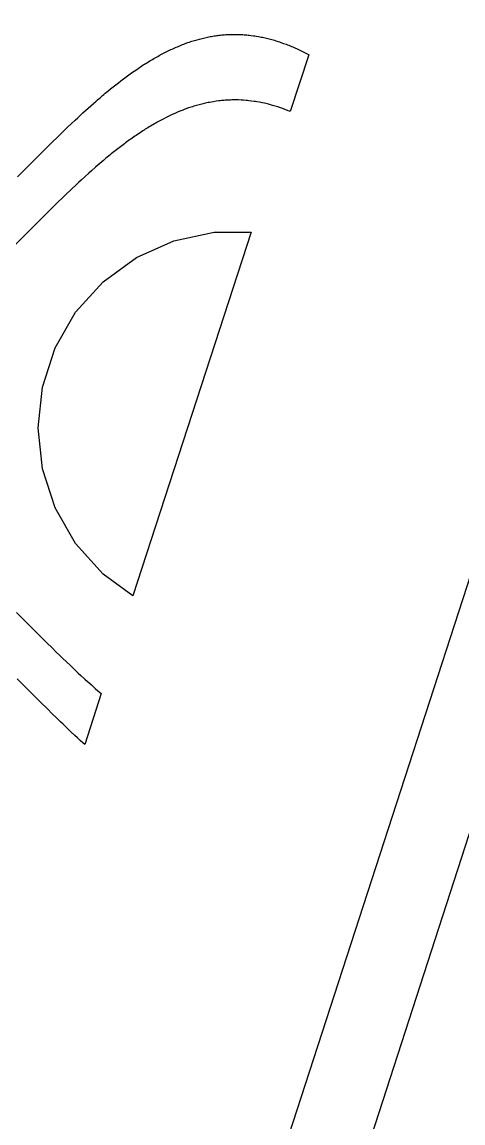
# Model space of a CAD drawing. Header units: metres. Extents: x 20 to 1108, y 20 to 485.
# Drawn here: x 602.94 to 619.76, y 405.66 to 447.62 of the extents above; entities that cross this region are included whole.
import ezdxf

# ---------------------------------------------------------------- set-up
doc = ezdxf.new("R2010")
doc.units = ezdxf.units.M

msp = doc.modelspace()

# ---------------------------------------------------------------- linework, layer by layer
for p, q in [((563.926, 253.826), (638.926, 484.652)), ((642.081, 484.652), (567.081, 253.826)), ((609.313, 446.854), (609.413, 446.887)), ((609.413, 446.887), (609.512, 446.918)), ((609.512, 446.918), (609.563, 446.933)), ((609.563, 446.933), (609.613, 446.947)), ((609.613, 446.947), (609.712, 446.975)), ((609.712, 446.975), (609.812, 447)), ((609.812, 447), (609.863, 447.012)), ((609.863, 447.012), (609.913, 447.024)), ((609.913, 447.024), (610.012, 447.045)), ((610.012, 447.045), (610.062, 447.055)), ((610.062, 447.055), (610.113, 447.065)), ((610.113, 447.065), (610.163, 447.074)), ((610.163, 447.074), (610.212, 447.082)), ((610.212, 447.082), (610.262, 447.091)), ((610.262, 447.091), (610.313, 447.098)), ((610.313, 447.098), (610.363, 447.106)), ((610.363, 447.106), (610.413, 447.111)), ((610.413, 447.111), (610.462, 447.118)), ((610.462, 447.118), (610.512, 447.124)), ((610.512, 447.124), (610.563, 447.129)), ((610.563, 447.129), (610.613, 447.133)), ((610.613, 447.133), (610.663, 447.138)), ((610.663, 447.138), (610.712, 447.141)), ((610.712, 447.141), (610.762, 447.145)), ((610.762, 447.145), (610.813, 447.147)), ((610.813, 447.147), (610.913, 447.151)), ((610.913, 447.151), (611.012, 447.152)), ((611.012, 447.152), (611.113, 447.152)), ((611.113, 447.152), (611.163, 447.152)), ((611.163, 447.152), (611.312, 447.146)), ((611.312, 447.146), (611.363, 447.143)), ((611.363, 447.143), (611.413, 447.14)), ((611.413, 447.14), (611.462, 447.136)), ((611.462, 447.136), (611.512, 447.131)), ((611.512, 447.131), (611.563, 447.126)), ((611.563, 447.126), (611.613, 447.121)), ((611.613, 447.121), (611.663, 447.115)), ((611.663, 447.115), (611.762, 447.102)), ((611.762, 447.102), (611.813, 447.095)), ((611.813, 447.095), (611.863, 447.087)), ((611.863, 447.087), (611.962, 447.069)), ((611.962, 447.069), (612.012, 447.06)), ((612.012, 447.06), (612.063, 447.05)), ((612.063, 447.05), (612.113, 447.04)), ((612.113, 447.04), (612.163, 447.029)), ((612.163, 447.029), (612.312, 446.994)), ((612.312, 446.994), (612.363, 446.982)), ((612.363, 446.982), (612.512, 446.941)), ((612.512, 446.941), (612.562, 446.926)), ((612.562, 446.926), (612.613, 446.91)), ((612.613, 446.91), (612.712, 446.879)), ((612.712, 446.879), (612.762, 446.862)), ((612.762, 446.862), (612.813, 446.845)), ((608.313, 446.422), (608.462, 446.498)), ((608.462, 446.498), (608.512, 446.523)), ((608.512, 446.523), (608.562, 446.546)), ((608.562, 446.546), (608.613, 446.57)), ((608.613, 446.57), (608.663, 446.593)), ((608.663, 446.593), (608.712, 446.616)), ((608.712, 446.616), (608.762, 446.638)), ((608.762, 446.638), (608.812, 446.66)), ((608.812, 446.66), (608.863, 446.682)), ((608.863, 446.682), (609.012, 446.743)), ((609.012, 446.743), (609.063, 446.763)), ((609.063, 446.763), (609.113, 446.781)), ((609.113, 446.781), (609.163, 446.801)), ((609.163, 446.801), (609.262, 446.836)), ((609.262, 446.836), (609.313, 446.854)), ((612.813, 446.845), (612.913, 446.81)), ((612.913, 446.81), (613.012, 446.773)), ((613.012, 446.773), (613.063, 446.753)), ((613.063, 446.753), (613.113, 446.734)), ((613.113, 446.734), (613.212, 446.693)), ((613.212, 446.693), (613.262, 446.671)), ((613.262, 446.671), (613.313, 446.65)), ((613.313, 446.65), (613.462, 446.582)), ((613.462, 446.582), (613.512, 446.559)), ((613.512, 446.559), (613.562, 446.534)), ((613.562, 446.534), (613.613, 446.51)), ((613.613, 446.51), (613.663, 446.486)), ((613.663, 446.486), (613.762, 446.435)), ((607.613, 446.017), (607.762, 446.111)), ((607.762, 446.111), (607.813, 446.141)), ((607.813, 446.141), (607.863, 446.17)), ((607.863, 446.17), (607.913, 446.2)), ((607.913, 446.2), (607.962, 446.229)), ((607.962, 446.229), (608.012, 446.258)), ((608.012, 446.258), (608.063, 446.286)), ((608.063, 446.286), (608.113, 446.314)), ((608.113, 446.314), (608.163, 446.342)), ((608.163, 446.342), (608.212, 446.368)), ((608.212, 446.368), (608.262, 446.396)), ((608.262, 446.396), (608.313, 446.422)), ((613.873, 446.377), (613.168, 444.21)), ((613.762, 446.435), (613.812, 446.408)), ((613.812, 446.408), (613.863, 446.382)), ((613.863, 446.382), (613.873, 446.377)), ((606.913, 445.536), (607.012, 445.609)), ((607.012, 445.609), (607.113, 445.681)), ((607.113, 445.681), (607.212, 445.751)), ((607.212, 445.751), (607.312, 445.819)), ((607.312, 445.819), (607.413, 445.887)), ((607.413, 445.887), (607.462, 445.92)), ((607.462, 445.92), (607.562, 445.985)), ((607.562, 445.985), (607.613, 446.017)), ((606.363, 445.111), (606.462, 445.192)), ((606.462, 445.192), (606.563, 445.271)), ((606.563, 445.271), (606.613, 445.309)), ((606.613, 445.309), (606.712, 445.386)), ((606.712, 445.386), (606.762, 445.424)), ((606.762, 445.424), (606.863, 445.499)), ((606.863, 445.499), (606.913, 445.536)), ((605.913, 444.737), (606.012, 444.822)), ((606.012, 444.822), (606.062, 444.864)), ((606.062, 444.864), (606.113, 444.906)), ((606.113, 444.906), (606.212, 444.989)), ((606.212, 444.989), (606.312, 445.071)), ((606.312, 445.071), (606.363, 445.111)), ((605.363, 444.252), (605.462, 444.342)), ((605.462, 444.342), (605.563, 444.432)), ((605.563, 444.432), (605.762, 444.608)), ((605.762, 444.608), (605.813, 444.652)), ((605.813, 444.652), (605.913, 444.737)), ((609.29, 444.346), (609.19, 444.311)), ((609.34, 444.362), (609.29, 444.346)), ((609.44, 444.396), (609.34, 444.362)), ((609.49, 444.411), (609.44, 444.396)), ((609.54, 444.426), (609.49, 444.411)), ((609.59, 444.441), (609.54, 444.426)), ((609.64, 444.455), (609.59, 444.441)), ((609.69, 444.469), (609.64, 444.455)), ((609.79, 444.494), (609.69, 444.469)), ((609.84, 444.507), (609.79, 444.494)), ((609.89, 444.519), (609.84, 444.507)), ((610.04, 444.551), (609.89, 444.519)), ((610.09, 444.561), (610.04, 444.551)), ((610.24, 444.587), (610.09, 444.561)), ((610.29, 444.595), (610.24, 444.587)), ((610.34, 444.602), (610.29, 444.595)), ((610.44, 444.615), (610.34, 444.602)), ((610.49, 444.621), (610.44, 444.615)), ((610.54, 444.626), (610.49, 444.621)), ((610.59, 444.631), (610.54, 444.626)), ((610.64, 444.636), (610.59, 444.631)), ((610.69, 444.64), (610.64, 444.636)), ((610.79, 444.646), (610.69, 444.64)), ((610.84, 444.649), (610.79, 444.646)), ((610.89, 444.65), (610.84, 444.649)), ((610.94, 444.652), (610.89, 444.65)), ((610.99, 444.652), (610.94, 444.652)), ((611.09, 444.652), (610.99, 444.652)), ((611.19, 444.651), (611.09, 444.652)), ((611.29, 444.647), (611.19, 444.651)), ((611.34, 444.644), (611.29, 444.647)), ((611.39, 444.641), (611.34, 444.644)), ((611.49, 444.633), (611.39, 444.641)), ((611.54, 444.628), (611.49, 444.633)), ((611.59, 444.623), (611.54, 444.628)), ((611.69, 444.611), (611.59, 444.623)), ((611.79, 444.598), (611.69, 444.611)), ((611.84, 444.59), (611.79, 444.598)), ((611.89, 444.582), (611.84, 444.59)), ((611.99, 444.565), (611.89, 444.582)), ((612.04, 444.555), (611.99, 444.565)), ((612.09, 444.545), (612.04, 444.555)), ((612.19, 444.524), (612.09, 444.545)), ((612.24, 444.512), (612.19, 444.524)), ((612.29, 444.499), (612.24, 444.512)), ((612.34, 444.487), (612.29, 444.499)), ((612.49, 444.446), (612.34, 444.487)), ((612.54, 444.432), (612.49, 444.446)), ((612.59, 444.417), (612.54, 444.432)), ((612.69, 444.386), (612.59, 444.417)), ((612.79, 444.353), (612.69, 444.386)), ((612.84, 444.335), (612.79, 444.353)), ((604.962, 443.882), (605.062, 443.976)), ((605.062, 443.976), (605.163, 444.069)), ((605.163, 444.069), (605.262, 444.16)), ((605.262, 444.16), (605.363, 444.252)), ((608.34, 443.936), (608.29, 443.91)), ((608.44, 443.986), (608.34, 443.936)), ((608.54, 444.035), (608.44, 443.986)), ((608.59, 444.06), (608.54, 444.035)), ((608.64, 444.083), (608.59, 444.06)), ((608.79, 444.151), (608.64, 444.083)), ((608.84, 444.172), (608.79, 444.151)), ((608.89, 444.194), (608.84, 444.172)), ((608.99, 444.235), (608.89, 444.194)), ((609.04, 444.254), (608.99, 444.235)), ((609.09, 444.274), (609.04, 444.254)), ((609.19, 444.311), (609.09, 444.274)), ((612.94, 444.3), (612.84, 444.335)), ((612.99, 444.28), (612.94, 444.3)), ((613.04, 444.262), (612.99, 444.28)), ((613.09, 444.242), (613.04, 444.262)), ((613.14, 444.222), (613.09, 444.242)), ((613.168, 444.21), (613.14, 444.222)), ((604.512, 443.454), (604.663, 443.598)), ((604.663, 443.598), (604.812, 443.741)), ((604.812, 443.741), (604.962, 443.882)), ((607.59, 443.502), (607.54, 443.47)), ((607.64, 443.534), (607.59, 443.502)), ((607.69, 443.566), (607.64, 443.534)), ((607.74, 443.596), (607.69, 443.566)), ((607.79, 443.627), (607.74, 443.596)), ((607.84, 443.657), (607.79, 443.627)), ((607.99, 443.745), (607.84, 443.657)), ((608.04, 443.774), (607.99, 443.745)), ((608.09, 443.802), (608.04, 443.774)), ((608.19, 443.857), (608.09, 443.802)), ((608.24, 443.883), (608.19, 443.857)), ((608.29, 443.91), (608.24, 443.883)), ((604.113, 443.064), (604.262, 443.211)), ((604.262, 443.211), (604.413, 443.357)), ((604.413, 443.357), (604.512, 443.454)), ((606.99, 443.093), (606.89, 443.02)), ((607.04, 443.129), (606.99, 443.093)), ((607.09, 443.164), (607.04, 443.129)), ((607.14, 443.2), (607.09, 443.164)), ((607.24, 443.27), (607.14, 443.2)), ((607.29, 443.304), (607.24, 443.27)), ((607.34, 443.338), (607.29, 443.304)), ((607.44, 443.404), (607.34, 443.338)), ((607.54, 443.47), (607.44, 443.404)), ((603.512, 442.469), (603.863, 442.817)), ((603.863, 442.817), (604.113, 443.064)), ((606.44, 442.674), (606.34, 442.593)), ((606.54, 442.753), (606.44, 442.674)), ((606.59, 442.792), (606.54, 442.753)), ((606.69, 442.869), (606.59, 442.792)), ((606.74, 442.907), (606.69, 442.869)), ((606.79, 442.944), (606.74, 442.907)), ((606.84, 442.983), (606.79, 442.944)), ((606.89, 443.02), (606.84, 442.983)), ((602.762, 441.72), (603.512, 442.469)), ((605.99, 442.303), (605.89, 442.218)), ((606.04, 442.346), (605.99, 442.303)), ((606.14, 442.429), (606.04, 442.346)), ((606.19, 442.471), (606.14, 442.429)), ((606.29, 442.553), (606.19, 442.471)), ((606.34, 442.593), (606.29, 442.553)), ((605.49, 441.866), (605.34, 441.732)), ((605.59, 441.956), (605.49, 441.866)), ((605.74, 442.088), (605.59, 441.956)), ((605.84, 442.175), (605.74, 442.088)), ((605.89, 442.218), (605.84, 442.175)), ((605.04, 441.455), (604.79, 441.22)), ((605.09, 441.501), (605.04, 441.455)), ((605.19, 441.594), (605.09, 441.501)), ((605.34, 441.732), (605.19, 441.594)), ((604.64, 441.076), (604.54, 440.981)), ((604.79, 441.22), (604.64, 441.076)), ((604.24, 440.689), (604.04, 440.492)), ((604.54, 440.981), (604.24, 440.689)), ((603.84, 440.295), (603.64, 440.096)), ((604.04, 440.492), (603.84, 440.295)), ((603.64, 440.096), (603.04, 439.496)), ((603.04, 439.496), (602.64, 439.098)), ((611.674, 439.611), (607.17, 425.751)), ((608.733, 439.285), (610.266, 439.611)), ((610.266, 439.611), (611.674, 439.611)), ((607.3, 438.648), (608.733, 439.285)), ((606.032, 437.726), (607.3, 438.648)), ((604.983, 436.561), (606.032, 437.726)), ((604.199, 435.203), (604.983, 436.561)), ((603.714, 433.712), (604.199, 435.203)), ((603.55, 432.152), (603.714, 433.712)), ((603.714, 430.593), (603.55, 432.152)), ((604.199, 429.102), (603.714, 430.593)), ((604.983, 427.744), (604.199, 429.102)), ((606.032, 426.579), (604.983, 427.744)), ((607.17, 425.751), (606.032, 426.579)), ((602.732, 425.116), (603.032, 424.817)), ((603.032, 424.817), (603.632, 424.217)), ((603.632, 424.217), (603.882, 423.969)), ((603.882, 423.969), (604.082, 423.772)), ((604.082, 423.772), (604.232, 423.624)), ((604.232, 423.624), (604.382, 423.478)), ((604.382, 423.478), (604.482, 423.381)), ((604.482, 423.381), (604.782, 423.093)), ((604.782, 423.093), (604.882, 422.998)), ((604.882, 422.998), (605.082, 422.811)), ((603.405, 421.944), (602.754, 422.594)), ((605.082, 422.811), (605.182, 422.719)), ((605.182, 422.719), (605.332, 422.581)), ((605.332, 422.581), (605.432, 422.49)), ((605.432, 422.49), (605.482, 422.445)), ((605.482, 422.445), (605.582, 422.357)), ((605.582, 422.357), (605.682, 422.268)), ((605.682, 422.268), (605.732, 422.224)), ((605.732, 422.224), (605.832, 422.137)), ((605.832, 422.137), (605.882, 422.094)), ((603.655, 421.694), (603.405, 421.944)), ((603.905, 421.446), (603.655, 421.694)), ((605.96, 422.027), (605.329, 420.084)), ((605.882, 422.094), (605.96, 422.027)), ((604.104, 421.249), (603.905, 421.446)), ((604.254, 421.102), (604.104, 421.249)), ((604.405, 420.956), (604.254, 421.102)), ((604.504, 420.859), (604.405, 420.956)), ((604.655, 420.715), (604.504, 420.859)), ((604.804, 420.571), (604.655, 420.715)), ((604.955, 420.43), (604.804, 420.571)), ((605.054, 420.337), (604.955, 420.43)), ((605.155, 420.243), (605.054, 420.337)), ((605.254, 420.152), (605.155, 420.243)), ((605.329, 420.084), (605.254, 420.152))]:
    msp.add_line(p, q)

doc.saveas('drawing.dxf')
